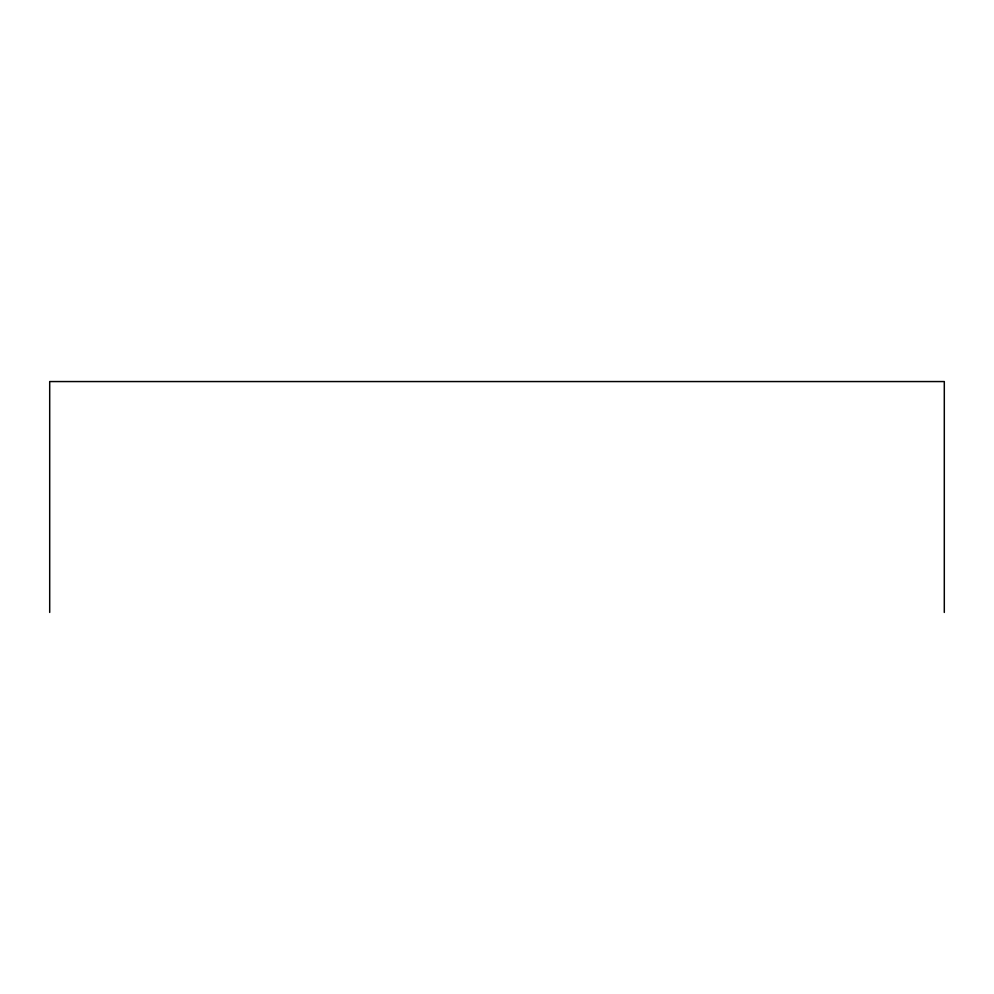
<?xml version="1.0" encoding="UTF-8"?>
<svg xmlns="http://www.w3.org/2000/svg" width="994" height="994" viewBox="0 0 994 994"><rect width="100%" height="100%" fill="white"/><g stroke="black" fill="none" stroke-linecap="round" stroke-linejoin="round"><path stroke-width="1.49" d="M944.3 612.441L944.3 381.559L49.7 381.559L49.7 612.441"/></g></svg>
